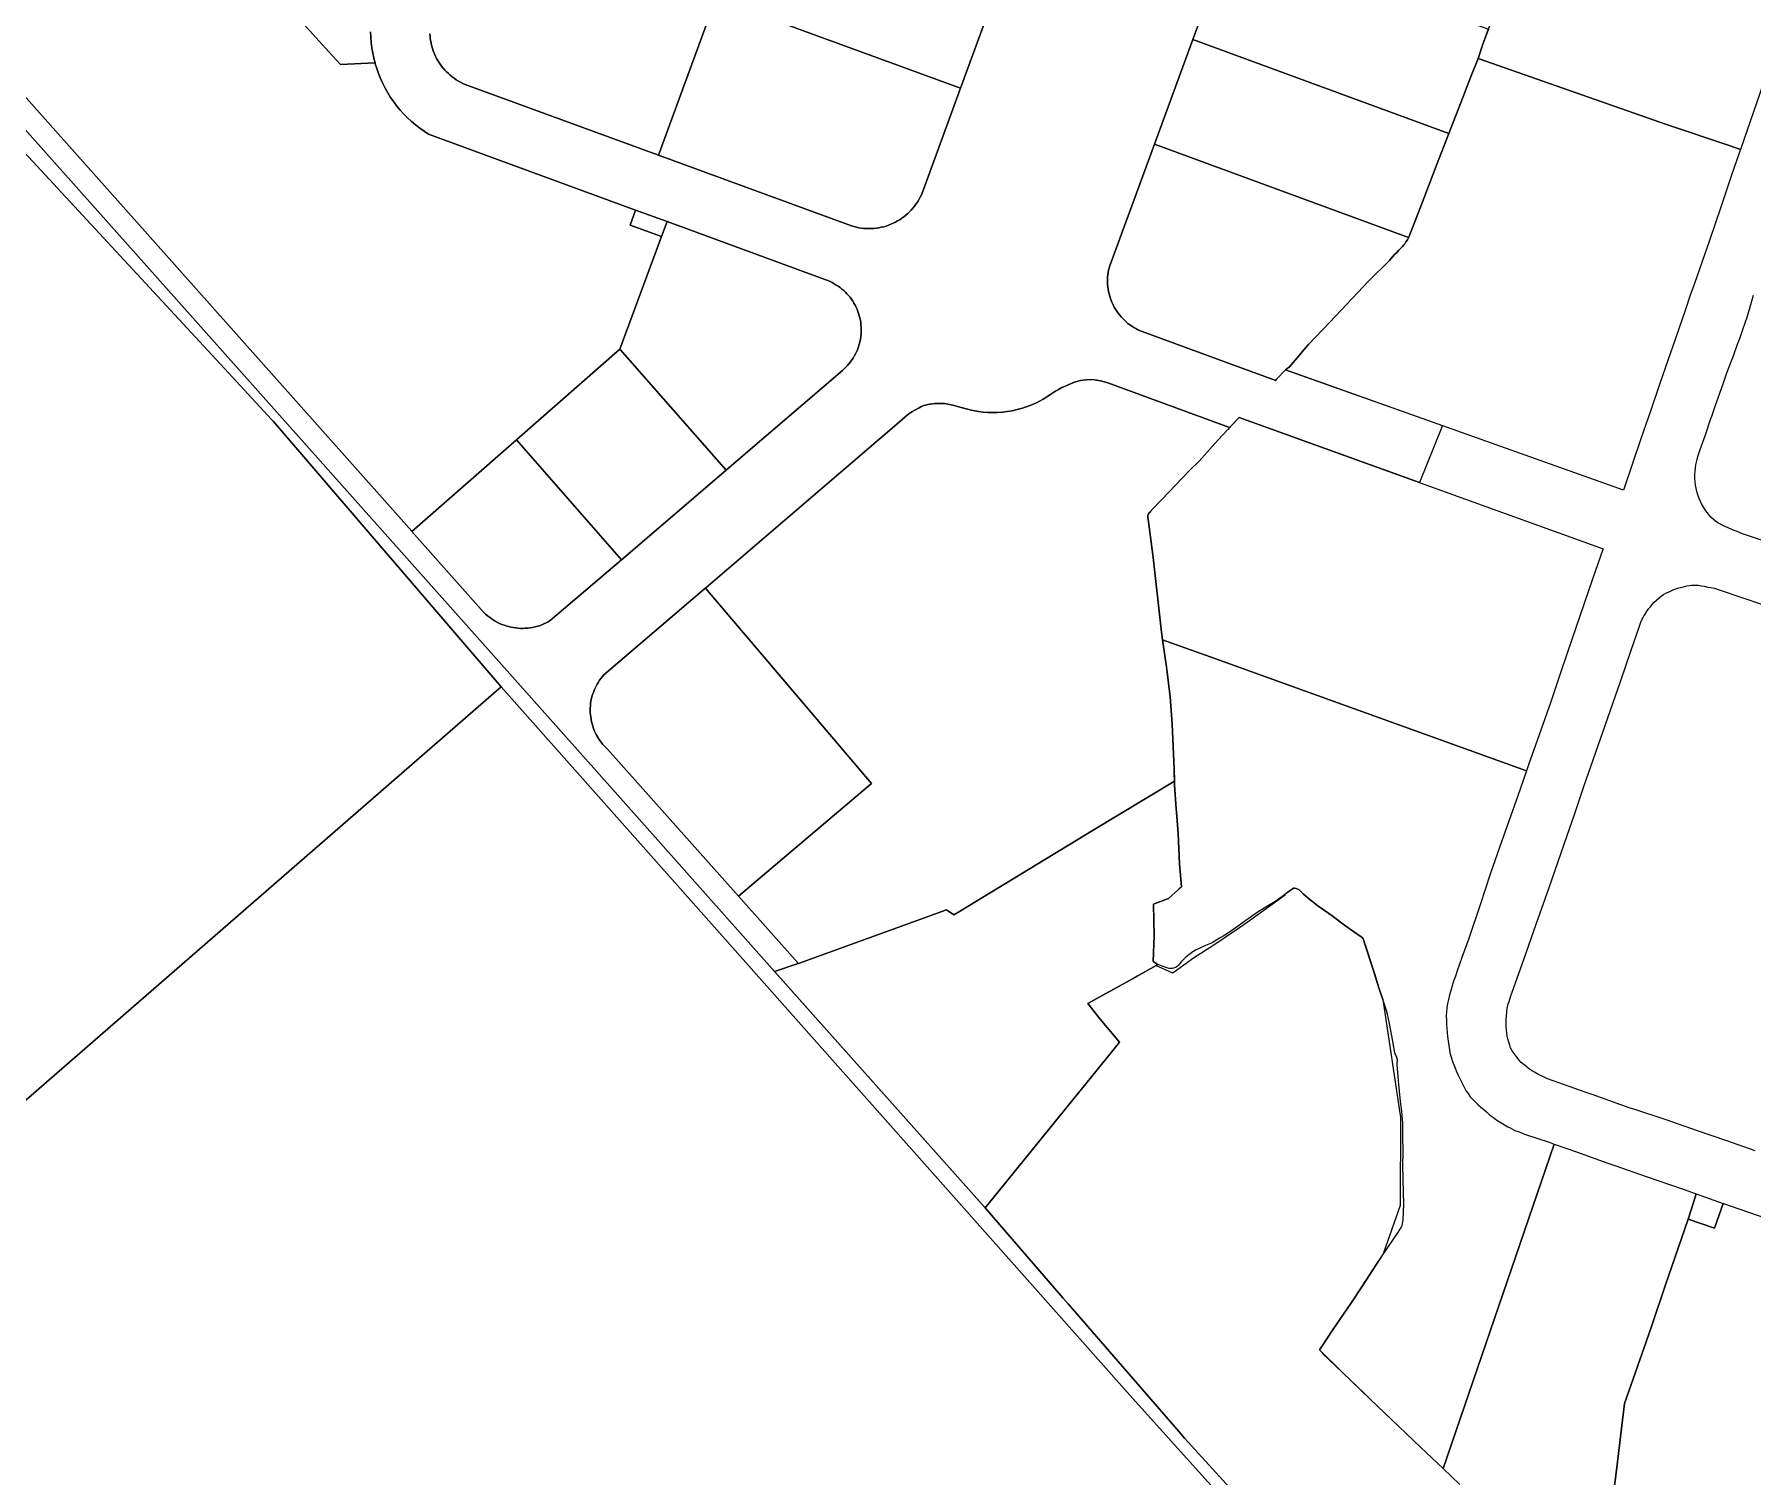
# Model space of a CAD drawing. Header units: metres. Extents: x 3 to 1005126, y 39 to 4383651.
# Drawn here: x 486587.9 to 487050.9, y 4370347.4 to 4370736.2 of the extents above; entities that cross this region are included whole.
import ezdxf

# ---------------------------------------------------------------- set-up
doc = ezdxf.new("R2010")
doc.units = ezdxf.units.M
doc.header["$MEASUREMENT"] = 0
doc.layers.add('TM_Llucmajor', color=7, linetype='Continuous')

msp = doc.modelspace()

# ---------------------------------------------------------------- linework, layer by layer
at = {"layer": 'TM_Llucmajor', "linetype": 'Continuous', "flags": 128}
for points in [[(486594.38, 4370812.09), (486667.29, 4370731.52), (486670.44, 4370728.05), (486679.72, 4370728.56), (486679.8, 4370728.25), (486680.18, 4370726.98), (486680.67, 4370725.63), (486681.21, 4370724.3), (486681.81, 4370722.98), (486682.45, 4370721.7), (486683.17, 4370720.45), (486683.93, 4370719.23), (486684.75, 4370718.05), (486685.62, 4370716.9), (486686.53, 4370715.8), (486687.5, 4370714.73), (486688.51, 4370713.7), (486689.57, 4370712.72), (486690.66, 4370711.79), (486691.8, 4370710.9), (486692.97, 4370710.08), (486694.18, 4370709.3), (486749.95, 4370688.85), (486748.46, 4370684.79), (486756.91, 4370681.69), (486745.73, 4370651.37), (486717.9, 4370626.97), (486717.84, 4370626.91), (486717.82, 4370626.9), (486689.66, 4370602.19), (486689.66, 4370602.19), (486689.6, 4370602.27), (486562.37, 4370745.25)], [(486678.54, 4370736.88), (486678.59, 4370735.44), (486678.7, 4370734), (486678.88, 4370732.58), (486679.11, 4370731.16), (486679.38, 4370729.92), (486679.41, 4370729.75), (486679.72, 4370728.56), (486670.44, 4370728.05), (486667.29, 4370731.52), (486594.38, 4370812.09)], [(486909.18, 4370759.58), (486900.1, 4370734.8), (486889.75, 4370706.59), (486877.85, 4370674.09), (486877.55, 4370673.3), (486877.41, 4370672.91), (486877.35, 4370672.64), (486877.24, 4370672), (486877.16, 4370671.37), (486877.11, 4370670.73), (486877.09, 4370670.09), (486877.09, 4370669.45), (486877.12, 4370668.81), (486877.18, 4370668.17), (486877.27, 4370667.53), (486877.38, 4370666.91), (486877.52, 4370666.28), (486877.69, 4370665.66), (486877.88, 4370665.05), (486878.1, 4370664.45), (486878.35, 4370663.86), (486878.61, 4370663.28), (486878.92, 4370662.71), (486879.24, 4370662.16), (486879.58, 4370661.62), (486879.95, 4370661.09), (486880.34, 4370660.58), (486880.76, 4370660.09), (486881.18, 4370659.62), (486881.64, 4370659.17), (486882.11, 4370658.73), (486882.6, 4370658.32), (486883.11, 4370657.93), (486883.63, 4370657.56), (486884.18, 4370657.21), (486884.73, 4370656.89), (486885.29, 4370656.59), (486886.47, 4370656.08), (486906.69, 4370648.67), (486922.19, 4370643), (486922.31, 4370642.95), (486922.34, 4370642.93), (486922.66, 4370643.26), (486925.07, 4370645.81), (486967.36, 4370630.75), (486961.15, 4370615.41), (486912.58, 4370632.91), (486909.99, 4370630.22), (486877.15, 4370642.26), (486875.25, 4370642.83), (486873.7, 4370643.09), (486872.44, 4370643.15), (486871.42, 4370643.11), (486870.57, 4370643.02), (486869.83, 4370642.87), (486869.15, 4370642.7), (486868.51, 4370642.51), (486867.33, 4370642.09), (486866.27, 4370641.65), (486865.29, 4370641.21), (486864.82, 4370640.98), (486863.93, 4370640.5), (486863.07, 4370640), (486862.65, 4370639.74), (486861.83, 4370639.2), (486861.42, 4370638.94), (486861.02, 4370638.67), (486860.21, 4370638.15), (486859.8, 4370637.9), (486858.97, 4370637.44), (486857.74, 4370636.84), (486857.09, 4370636.56), (486856.41, 4370636.28), (486855.68, 4370635.99), (486854.87, 4370635.69), (486854.17, 4370635.46), (486853.81, 4370635.35), (486852.74, 4370635.05), (486852.38, 4370634.96), (486851.37, 4370634.74), (486850.07, 4370634.55), (486848.77, 4370634.41), (486847.47, 4370634.32), (486846.16, 4370634.3), (486844.85, 4370634.33), (486843.54, 4370634.42), (486842.32, 4370634.55), (486841.86, 4370634.62), (486841.36, 4370634.71), (486840.87, 4370634.81), (486840.39, 4370634.92), (486839.45, 4370635.14), (486838.98, 4370635.26), (486836.71, 4370635.91), (486835.39, 4370636.27), (486834.52, 4370636.47), (486834.09, 4370636.56), (486833.65, 4370636.63), (486833.21, 4370636.69), (486832.3, 4370636.75), (486831.83, 4370636.75), (486831.36, 4370636.73), (486830.6, 4370636.68), (486829.38, 4370636.57), (486829.16, 4370636.54), (486828.72, 4370636.46), (486828.28, 4370636.36), (486828.06, 4370636.3), (486827.63, 4370636.16), (486827.42, 4370636.08), (486826.81, 4370635.82), (486826.32, 4370635.56), (486825.15, 4370634.87), (486824.57, 4370634.56), (486824.08, 4370634.27), (486823.93, 4370634.16), (486823.46, 4370633.85), (486823.02, 4370633.51), (486822.58, 4370633.15), (486822.44, 4370633.03), (486821.73, 4370632.37), (486819.11, 4370630.1), (486814.2, 4370625.9), (486814.18, 4370625.89), (486814.11, 4370625.82), (486768.85, 4370587.06), (486768.73, 4370586.97), (486768.54, 4370586.81), (486768.53, 4370586.79), (486741.41, 4370563.57), (486741, 4370563.1), (486740.61, 4370562.63), (486740.25, 4370562.12), (486739.91, 4370561.61), (486739.59, 4370561.09), (486739.29, 4370560.54), (486738.77, 4370559.41), (486738.55, 4370558.84), (486738.35, 4370558.26), (486738.18, 4370557.66), (486737.91, 4370556.45), (486737.83, 4370555.84), (486737.76, 4370555.23), (486737.72, 4370554.62), (486737.71, 4370553.99), (486737.72, 4370553.38), (486737.76, 4370552.76), (486737.84, 4370552.14), (486737.93, 4370551.53), (486738.06, 4370550.92), (486738.2, 4370550.33), (486738.38, 4370549.73), (486738.58, 4370549.15), (486738.81, 4370548.57), (486739.06, 4370548.01), (486739.33, 4370547.45), (486739.95, 4370546.38), (486740.3, 4370545.87), (486740.67, 4370545.38), (486741.06, 4370544.89), (486741.46, 4370544.43), (486741.9, 4370543.99), (486742.35, 4370543.56), (486777.64, 4370503.9), (486777.65, 4370503.88), (486793.64, 4370485.9), (486793.77, 4370485.76), (486787.41, 4370483.6), (486785.3, 4370485.98), (486740.83, 4370535.95), (486580.26, 4370716.37)], [(486694.5, 4370736.4), (486694.54, 4370735.73), (486694.61, 4370735.05), (486694.72, 4370734.38), (486694.85, 4370733.72), (486695, 4370733.07), (486695.19, 4370732.41), (486695.41, 4370731.78), (486695.65, 4370731.15), (486695.92, 4370730.52), (486696.22, 4370729.91), (486696.89, 4370728.74), (486697.27, 4370728.18), (486697.67, 4370727.64), (486698.09, 4370727.11), (486698.53, 4370726.6), (486699, 4370726.11), (486699.49, 4370725.64), (486700, 4370725.19), (486700.52, 4370724.77), (486701.07, 4370724.37), (486701.63, 4370723.99), (486702.21, 4370723.64), (486702.8, 4370723.31), (486703.4, 4370723.01), (486704.01, 4370722.72), (486756.07, 4370703.64), (486808.12, 4370684.56), (486809.42, 4370684.23), (486810.09, 4370684.1), (486810.75, 4370683.99), (486811.43, 4370683.92), (486812.1, 4370683.87), (486812.78, 4370683.85), (486813.46, 4370683.87), (486814.13, 4370683.91), (486814.81, 4370683.98), (486815.47, 4370684.08), (486816.14, 4370684.21), (486816.79, 4370684.37), (486817.45, 4370684.55), (486818.71, 4370685.02), (486819.33, 4370685.29), (486819.94, 4370685.59), (486820.53, 4370685.92), (486821.12, 4370686.26), (486821.68, 4370686.63), (486822.22, 4370687.03), (486822.75, 4370687.46), (486823.26, 4370687.9), (486823.75, 4370688.37), (486824.22, 4370688.86), (486824.67, 4370689.36), (486825.09, 4370689.89), (486825.49, 4370690.43), (486825.87, 4370691), (486826.22, 4370691.57), (486826.55, 4370692.17), (486826.85, 4370692.77), (486827.14, 4370693.38), (486837.52, 4370721.72), (486847.85, 4370749.88)], [(486562.37, 4370745.25), (486689.6, 4370602.27), (486689.66, 4370602.19), (486709.07, 4370580.39), (486709.53, 4370579.94), (486710.01, 4370579.51), (486710.53, 4370579.11), (486711.05, 4370578.73), (486711.58, 4370578.36), (486712.14, 4370578.03), (486712.71, 4370577.72), (486713.29, 4370577.44), (486713.89, 4370577.17), (486714.48, 4370576.95), (486715.1, 4370576.74), (486715.73, 4370576.56), (486716.35, 4370576.41), (486716.99, 4370576.29), (486717.63, 4370576.2), (486718.28, 4370576.13), (486718.92, 4370576.1), (486719.57, 4370576.08), (486720.22, 4370576.11), (486720.86, 4370576.15), (486721.51, 4370576.23), (486722.14, 4370576.34), (486722.78, 4370576.47), (486724.03, 4370576.82), (486724.64, 4370577.04), (486725.24, 4370577.29), (486725.83, 4370577.56), (486726.4, 4370577.85), (486726.96, 4370578.18), (486746.15, 4370594.61), (486774.35, 4370618.75), (486774.49, 4370618.88), (486805.71, 4370645.62), (486806.18, 4370646.05), (486806.63, 4370646.5), (486807.05, 4370646.97), (486807.85, 4370647.94), (486808.21, 4370648.45), (486808.56, 4370648.97), (486808.87, 4370649.5), (486809.17, 4370650.06), (486809.45, 4370650.61), (486809.69, 4370651.19), (486809.91, 4370651.76), (486810.11, 4370652.36), (486810.28, 4370652.96), (486810.42, 4370653.57), (486810.54, 4370654.18), (486810.63, 4370654.79), (486810.7, 4370655.42), (486810.73, 4370656.03), (486810.74, 4370656.66), (486810.72, 4370657.28), (486810.67, 4370657.91), (486810.6, 4370658.53), (486810.5, 4370659.14), (486810.37, 4370659.76), (486810.22, 4370660.35), (486810.04, 4370660.95), (486809.83, 4370661.54), (486809.6, 4370662.13), (486809.35, 4370662.69), (486809.06, 4370663.25), (486808.76, 4370663.79), (486808.43, 4370664.32), (486808.08, 4370664.83), (486807.71, 4370665.33), (486807.31, 4370665.82), (486806.89, 4370666.28), (486806.46, 4370666.73), (486806.01, 4370667.15), (486805.53, 4370667.56), (486805.04, 4370667.94), (486804.54, 4370668.31), (486804.01, 4370668.65), (486803.46, 4370668.99), (486802.92, 4370669.29), (486802.35, 4370669.58), (486801.77, 4370669.84), (486801.18, 4370670.08), (486758.41, 4370685.75), (486749.95, 4370688.85), (486694.18, 4370709.3), (486692.97, 4370710.08), (486691.8, 4370710.9), (486690.66, 4370711.79), (486689.57, 4370712.72), (486688.51, 4370713.7), (486687.5, 4370714.73), (486686.53, 4370715.8), (486685.62, 4370716.9), (486684.75, 4370718.05), (486683.93, 4370719.23), (486683.17, 4370720.45), (486682.45, 4370721.7), (486681.81, 4370722.98), (486681.21, 4370724.3), (486680.67, 4370725.63), (486680.18, 4370726.98), (486679.8, 4370728.25), (486679.72, 4370728.56), (486679.41, 4370729.75), (486679.38, 4370729.92), (486679.11, 4370731.16), (486678.88, 4370732.58), (486678.7, 4370734), (486678.59, 4370735.44), (486678.54, 4370736.88)], [(486771.55, 4370745.9), (486756.07, 4370703.64), (486756.07, 4370703.64), (486704.01, 4370722.72), (486703.4, 4370723.01), (486702.8, 4370723.31), (486702.21, 4370723.64), (486701.63, 4370723.99), (486701.07, 4370724.37), (486700.52, 4370724.77), (486700, 4370725.19), (486699.49, 4370725.64), (486699, 4370726.11), (486698.53, 4370726.6), (486698.09, 4370727.11), (486697.67, 4370727.64), (486697.27, 4370728.18), (486696.89, 4370728.74), (486696.22, 4370729.91), (486695.92, 4370730.52), (486695.65, 4370731.15), (486695.41, 4370731.78), (486695.19, 4370732.41), (486695, 4370733.07), (486694.85, 4370733.72), (486694.72, 4370734.38), (486694.61, 4370735.05), (486694.54, 4370735.73), (486694.5, 4370736.4)], [(487054.1, 4370599.57), (487048.18, 4370601.61), (487046.77, 4370602.18), (487045.54, 4370602.62), (487044.29, 4370603.2), (487043.11, 4370603.73), (487042.24, 4370604.18), (487041.51, 4370604.59), (487040.91, 4370604.99), (487040.35, 4370605.45), (487039.7, 4370606.11), (487039.06, 4370606.88), (487038.31, 4370607.8), (487037.85, 4370608.52), (487037.28, 4370609.45), (487036.9, 4370610.3), (487036.5, 4370611.14), (487036.17, 4370612.07), (487035.91, 4370613.02), (487035.67, 4370613.87), (487035.5, 4370614.71), (487035.4, 4370615.64), (487035.34, 4370616.48), (487035.35, 4370617.54), (487035.4, 4370618.45), (487035.52, 4370619.24), (487035.65, 4370620.14), (487035.9, 4370621.25), (487036.18, 4370622.47), (487036.79, 4370624.32), (487038.22, 4370628.25), (487039.69, 4370632.63), (487039.92, 4370633.26), (487040.75, 4370635.71), (487042.1, 4370639.5), (487043.04, 4370642.24), (487044.01, 4370644.95), (487044.78, 4370647), (487045.82, 4370649.84), (487046.88, 4370652.67), (487047.57, 4370654.53), (487048.26, 4370656.66), (487049.53, 4370660.22), (487051.18, 4370665.92)], [(487051.58, 4370435.23), (487043.99, 4370437.92), (487036.07, 4370440.69), (487027.59, 4370443.6), (487019.18, 4370446.38), (487017.65, 4370446.89), (487007.69, 4370450.46), (487005.81, 4370451.12), (487000.27, 4370453.07), (486995.69, 4370454.71), (486994.36, 4370455.28), (486993.56, 4370455.67), (486992.85, 4370456.04), (486992.12, 4370456.43), (486991.35, 4370456.89), (486990.76, 4370457.32), (486990.47, 4370457.55), (486990.04, 4370457.89), (486989.35, 4370458.46), (486988.57, 4370459.12), (486987.95, 4370459.82), (486987.44, 4370460.47), (486986.92, 4370461.17), (486986.36, 4370461.9), (486986.17, 4370462.22), (486985.72, 4370463), (486985.47, 4370463.77), (486985.22, 4370464.55), (486984.97, 4370465.42), (486984.78, 4370466.21), (486984.66, 4370466.99), (486984.56, 4370467.85), (486984.53, 4370468.71), (486984.51, 4370469.67), (486984.52, 4370470.71), (486984.56, 4370471.68), (486984.67, 4370472.85), (486984.81, 4370473.71), (486985.06, 4370474.87), (486985.31, 4370475.54), (486985.78, 4370477.01), (486989.24, 4370486.82), (486992.62, 4370496.4), (486996, 4370505.96), (486999.37, 4370515.58), (487003.09, 4370526.46), (487003.84, 4370528.65), (487005.43, 4370533.44), (487011.28, 4370550.17), (487015.25, 4370561.5), (487018.31, 4370570.52), (487020.42, 4370576.71), (487020.83, 4370577.74), (487021.19, 4370578.54), (487021.47, 4370579.06), (487021.74, 4370579.59), (487022.02, 4370580.03), (487022.27, 4370580.43), (487022.53, 4370580.81), (487022.97, 4370581.42), (487023.4, 4370581.91), (487023.88, 4370582.49), (487024.41, 4370583.14), (487025.03, 4370583.74), (487025.7, 4370584.34), (487026.28, 4370584.75), (487026.9, 4370585.2), (487027.57, 4370585.57), (487028.59, 4370586.07), (487029.15, 4370586.34), (487029.9, 4370586.7), (487030.47, 4370586.87), (487031.06, 4370587.05), (487031.9, 4370587.22), (487032.56, 4370587.38), (487033.18, 4370587.53), (487033.87, 4370587.62), (487034.47, 4370587.7), (487035.01, 4370587.73), (487035.34, 4370587.73), (487035.9, 4370587.78), (487036.35, 4370587.7), (487037.08, 4370587.59), (487037.9, 4370587.45), (487038.81, 4370587.23), (487039.66, 4370587.11), (487040.65, 4370586.89), (487041.9, 4370586.51), (487053.57, 4370582.56)], [(486584.26, 4370321.64), (486556.34, 4370351.73), (486555.58, 4370352.55), (486555.58, 4370352.55), (486520.21, 4370392.11), (486713.74, 4370560.38), (486882.39, 4370370.26), (486883.91, 4370368.55), (486954.79, 4370289.74)], [(486958.01, 4370291.84), (486897.85, 4370357.79), (486896.37, 4370359.5), (486866.49, 4370394.01), (486865.07, 4370395.65), (486865.07, 4370395.65), (486844.13, 4370419.88), (486872.75, 4370455.19), (486878.53, 4370462.33), (486880.34, 4370464.56), (486875.12, 4370470.73), (486871.79, 4370474.96), (486877.48, 4370478.13), (486877.99, 4370478.41), (486884.66, 4370482.11), (486885.09, 4370482.35), (486890.22, 4370485.2), (486894.64, 4370483.27), (486895.05, 4370483.53), (486900.27, 4370487.33), (486905.49, 4370490.65), (486912.7, 4370495.49), (486914.77, 4370496.88), (486924.94, 4370504.23), (486925.05, 4370504.51), (486926.02, 4370505.28), (486926.87, 4370505.83), (486927.25, 4370506.04), (486927.45, 4370506.06), (486927.93, 4370505.96), (486928.36, 4370505.79), (486928.78, 4370505.58), (486929.12, 4370505.26), (486929.88, 4370504.44), (486931.74, 4370502.96), (486932.38, 4370502.38), (486933.74, 4370501.35), (486937.61, 4370498.58), (486941.31, 4370495.85), (486945.4, 4370492.98), (486945.69, 4370492.73), (486945.95, 4370492.42), (486946.16, 4370492.04), (486946.38, 4370491.27), (486946.5, 4370490.9), (486948.54, 4370484.69), (486949.03, 4370483.08), (486950.22, 4370479.21), (486951.29, 4370476.09), (486956.05, 4370444.29), (486955.94, 4370420.51), (486951.41, 4370407.48), (486949.53, 4370404.75), (486945.76, 4370398.92), (486942.65, 4370394.14), (486940.09, 4370390.38), (486937.74, 4370386.92), (486934.68, 4370382.26), (486934.26, 4370381.6), (486934.58, 4370381.29), (486935.01, 4370380.86), (486934.92, 4370380.72), (486946.24, 4370369.92), (486947.87, 4370368.35), (486955.56, 4370360.92), (486959.53, 4370357.18), (486961.43, 4370355.4), (486967.51, 4370349.61), (486972.02, 4370345.3)], [(486972.02, 4370345.3), (486967.51, 4370349.61), (486997.46, 4370437.11), (487003.72, 4370434.92), (487011.4, 4370432.1), (487013.76, 4370431.28), (487022.54, 4370428.26), (487032.25, 4370424.92), (487035.7, 4370423.68), (487034.95, 4370421.37), (487033.53, 4370416.88), (487027.49, 4370399.13), (487023.82, 4370388.43), (487022.83, 4370385.54), (487016.38, 4370367.15), (487014.25, 4370349.19), (487011.97, 4370331.75)]]:
    msp.add_lwpolyline(points, dxfattribs=at)
for points in [[(487047.62, 4370705.18), (487044.62, 4370706.26), (487027.72, 4370711.96), (486976.97, 4370729.71), (486978.19, 4370733.54), (486979.78, 4370737.73), (486982.97, 4370745.47), (486985.63, 4370752.05), (486988.43, 4370759.32), (486991.31, 4370766.71), (486991.36, 4370766.87), (486994.7, 4370774.97), (486999.83, 4370788.14), (487001.24, 4370791.81), (487002.55, 4370795.25), (487004.61, 4370800.66), (487006.24, 4370804.54), (487032.32, 4370795.25), (487073.67, 4370780.52), (487069.87, 4370769.46), (487065.57, 4370757), (487060.67, 4370742.95), (487047.62, 4370705.18)], [(486837.52, 4370721.72), (486771.55, 4370745.9), (486781.88, 4370774.06), (486847.85, 4370749.88), (486837.52, 4370721.72)], [(486969.08, 4370709.51), (486900.1, 4370734.8), (486909.18, 4370759.58), (486913.24, 4370758.09), (486914.51, 4370761.54), (486979.74, 4370737.63), (486978.19, 4370733.54), (486976.97, 4370729.71), (486974.91, 4370724.59), (486972.36, 4370718.02), (486969.52, 4370710.66), (486969.08, 4370709.51)], [(486837.52, 4370721.72), (486827.14, 4370693.38), (486826.85, 4370692.77), (486826.55, 4370692.17), (486826.22, 4370691.57), (486825.87, 4370691), (486825.49, 4370690.43), (486825.09, 4370689.89), (486824.67, 4370689.36), (486824.22, 4370688.86), (486823.75, 4370688.37), (486823.26, 4370687.9), (486822.75, 4370687.46), (486822.22, 4370687.03), (486821.68, 4370686.63), (486821.12, 4370686.26), (486820.53, 4370685.92), (486819.94, 4370685.59), (486819.33, 4370685.29), (486818.71, 4370685.02), (486817.45, 4370684.55), (486816.79, 4370684.37), (486816.14, 4370684.21), (486815.47, 4370684.08), (486814.81, 4370683.98), (486814.13, 4370683.91), (486813.46, 4370683.87), (486812.78, 4370683.85), (486812.1, 4370683.87), (486811.43, 4370683.92), (486810.75, 4370683.99), (486810.09, 4370684.1), (486809.42, 4370684.23), (486808.12, 4370684.56), (486756.07, 4370703.64), (486771.55, 4370745.9), (486837.52, 4370721.72)], [(486958.23, 4370681.48), (486889.75, 4370706.59), (486900.1, 4370734.8), (486969.08, 4370709.51), (486965.95, 4370701.38), (486962.86, 4370693.41), (486961.85, 4370690.82), (486961.84, 4370690.79), (486958.26, 4370681.53), (486958.23, 4370681.48)], [(486961.85, 4370690.82), (486962.86, 4370693.41), (486965.95, 4370701.38), (486969.52, 4370710.66), (486972.36, 4370718.02), (486974.91, 4370724.59), (486976.97, 4370729.71), (487027.72, 4370711.96), (487044.62, 4370706.26), (487047.62, 4370705.18), (487047.36, 4370704.45), (487045.24, 4370698.27), (487042.41, 4370689.91), (487039.26, 4370680.67), (487035.85, 4370670.88), (487034.78, 4370667.79), (487034.13, 4370665.91), (487032.81, 4370662.03), (487030.16, 4370654.22), (487026.02, 4370642.34), (487023.43, 4370634.66), (487020.9, 4370627.45), (487016.1, 4370613.39), (486925.07, 4370645.81), (486925.5, 4370646.12), (486925.81, 4370646.31), (486926.13, 4370646.64), (486928.71, 4370649.68), (486929.99, 4370651.21), (486931.26, 4370652.66), (486937.09, 4370658.7), (486944.58, 4370666.66), (486947.42, 4370669.67), (486953.04, 4370675.3), (486954.36, 4370676.77), (486955.02, 4370677.45), (486955.61, 4370678.02), (486955.97, 4370678.42), (486956.31, 4370678.73), (486956.59, 4370679.03), (486956.97, 4370679.45), (486957.22, 4370679.78), (486957.52, 4370680.28), (486957.9, 4370680.84), (486958.26, 4370681.53), (486961.84, 4370690.79), (486961.85, 4370690.82)], [(486423.37, 4370502.78), (486363.4, 4370569.25), (486529.43, 4370713.16), (486574.11, 4370715.5), (486585.16, 4370704.41), (486586.34, 4370703.22), (486639.14, 4370646.15), (486651.81, 4370632.43), (486652.36, 4370631.84), (486713.74, 4370560.38), (486520.21, 4370392.11), (486423.37, 4370502.78)], [(486585.16, 4370704.41), (486574.11, 4370715.5), (486580.26, 4370716.37), (486740.83, 4370535.95), (486785.3, 4370485.98), (486844.13, 4370419.88), (486865.07, 4370395.65), (486866.49, 4370394.01), (486896.37, 4370359.5), (486897.85, 4370357.79), (486958.01, 4370291.84), (486955.08, 4370289.93), (486954.79, 4370289.74), (486883.91, 4370368.55), (486882.39, 4370370.26), (486713.74, 4370560.38), (486652.36, 4370631.84), (486651.81, 4370632.43), (486639.14, 4370646.15), (486586.34, 4370703.22), (486585.16, 4370704.41)], [(486958.23, 4370681.48), (486957.9, 4370680.84), (486957.52, 4370680.28), (486957.22, 4370679.78), (486956.97, 4370679.45), (486956.59, 4370679.03), (486956.31, 4370678.73), (486955.97, 4370678.42), (486955.61, 4370678.02), (486955.02, 4370677.45), (486954.36, 4370676.77), (486953.04, 4370675.3), (486947.42, 4370669.67), (486944.58, 4370666.66), (486937.09, 4370658.7), (486931.26, 4370652.66), (486929.99, 4370651.21), (486928.71, 4370649.68), (486926.13, 4370646.64), (486925.81, 4370646.31), (486925.5, 4370646.12), (486925.07, 4370645.81), (486922.66, 4370643.26), (486922.34, 4370642.93), (486922.31, 4370642.95), (486922.19, 4370643), (486906.69, 4370648.67), (486886.47, 4370656.08), (486885.29, 4370656.59), (486884.73, 4370656.89), (486884.18, 4370657.21), (486883.63, 4370657.56), (486883.11, 4370657.93), (486882.6, 4370658.32), (486882.11, 4370658.73), (486881.64, 4370659.17), (486881.18, 4370659.62), (486880.76, 4370660.09), (486880.34, 4370660.58), (486879.95, 4370661.09), (486879.58, 4370661.62), (486879.24, 4370662.16), (486878.92, 4370662.71), (486878.61, 4370663.28), (486878.35, 4370663.86), (486878.1, 4370664.45), (486877.88, 4370665.05), (486877.69, 4370665.66), (486877.52, 4370666.28), (486877.38, 4370666.91), (486877.27, 4370667.53), (486877.18, 4370668.17), (486877.12, 4370668.81), (486877.09, 4370669.45), (486877.09, 4370670.09), (486877.11, 4370670.73), (486877.16, 4370671.37), (486877.24, 4370672), (486877.35, 4370672.64), (486877.41, 4370672.91), (486877.55, 4370673.3), (486877.85, 4370674.09), (486889.75, 4370706.59), (486958.23, 4370681.48)], [(486774.35, 4370618.75), (486745.78, 4370651.3), (486745.73, 4370651.37), (486756.91, 4370681.69), (486758.41, 4370685.75), (486801.18, 4370670.08), (486801.77, 4370669.84), (486802.35, 4370669.58), (486802.92, 4370669.29), (486803.46, 4370668.99), (486804.01, 4370668.65), (486804.54, 4370668.31), (486805.04, 4370667.94), (486805.53, 4370667.56), (486806.01, 4370667.15), (486806.46, 4370666.73), (486806.89, 4370666.28), (486807.31, 4370665.82), (486807.71, 4370665.33), (486808.08, 4370664.83), (486808.43, 4370664.32), (486808.76, 4370663.79), (486809.06, 4370663.25), (486809.35, 4370662.69), (486809.6, 4370662.13), (486809.83, 4370661.54), (486810.04, 4370660.95), (486810.22, 4370660.35), (486810.37, 4370659.76), (486810.5, 4370659.14), (486810.6, 4370658.53), (486810.67, 4370657.91), (486810.72, 4370657.28), (486810.74, 4370656.66), (486810.73, 4370656.03), (486810.7, 4370655.42), (486810.63, 4370654.79), (486810.54, 4370654.18), (486810.42, 4370653.57), (486810.28, 4370652.96), (486810.11, 4370652.36), (486809.91, 4370651.76), (486809.69, 4370651.19), (486809.45, 4370650.61), (486809.17, 4370650.06), (486808.87, 4370649.5), (486808.56, 4370648.97), (486808.21, 4370648.45), (486807.85, 4370647.94), (486807.05, 4370646.97), (486806.63, 4370646.5), (486806.18, 4370646.05), (486805.71, 4370645.62), (486774.49, 4370618.88), (486774.35, 4370618.75)], [(486756.91, 4370681.69), (486748.46, 4370684.79), (486749.95, 4370688.85), (486758.41, 4370685.75), (486756.91, 4370681.69)], [(486746.15, 4370594.61), (486717.84, 4370626.91), (486717.9, 4370626.97), (486745.73, 4370651.37), (486745.78, 4370651.3), (486774.35, 4370618.75), (486746.15, 4370594.61)], [(486777.65, 4370503.88), (486813.47, 4370534.26), (486768.73, 4370586.97), (486768.85, 4370587.06), (486814.11, 4370625.82), (486814.18, 4370625.89), (486814.2, 4370625.9), (486819.11, 4370630.1), (486821.73, 4370632.37), (486822.44, 4370633.03), (486822.58, 4370633.15), (486823.02, 4370633.51), (486823.46, 4370633.85), (486823.93, 4370634.16), (486824.08, 4370634.27), (486824.57, 4370634.56), (486825.15, 4370634.87), (486826.32, 4370635.56), (486826.81, 4370635.82), (486827.42, 4370636.08), (486827.63, 4370636.16), (486828.06, 4370636.3), (486828.28, 4370636.36), (486828.72, 4370636.46), (486829.16, 4370636.54), (486829.38, 4370636.57), (486830.6, 4370636.68), (486831.36, 4370636.73), (486831.83, 4370636.75), (486832.3, 4370636.75), (486833.21, 4370636.69), (486833.65, 4370636.63), (486834.09, 4370636.56), (486834.52, 4370636.47), (486835.39, 4370636.27), (486836.71, 4370635.91), (486838.98, 4370635.26), (486839.45, 4370635.14), (486840.39, 4370634.92), (486840.87, 4370634.81), (486841.36, 4370634.71), (486841.86, 4370634.62), (486842.32, 4370634.55), (486843.54, 4370634.42), (486844.85, 4370634.33), (486846.16, 4370634.3), (486847.47, 4370634.32), (486848.77, 4370634.41), (486850.07, 4370634.55), (486851.37, 4370634.74), (486852.38, 4370634.96), (486852.74, 4370635.05), (486853.81, 4370635.35), (486854.17, 4370635.46), (486854.87, 4370635.69), (486855.68, 4370635.99), (486856.41, 4370636.28), (486857.09, 4370636.56), (486857.74, 4370636.84), (486858.97, 4370637.44), (486859.8, 4370637.9), (486860.21, 4370638.15), (486861.02, 4370638.67), (486861.42, 4370638.94), (486861.83, 4370639.2), (486862.65, 4370639.74), (486863.07, 4370640), (486863.93, 4370640.5), (486864.82, 4370640.98), (486865.29, 4370641.21), (486866.27, 4370641.65), (486867.33, 4370642.09), (486868.51, 4370642.51), (486869.15, 4370642.7), (486869.83, 4370642.87), (486870.57, 4370643.02), (486871.42, 4370643.11), (486872.44, 4370643.15), (486873.7, 4370643.09), (486875.25, 4370642.83), (486877.15, 4370642.26), (486909.99, 4370630.22), (486909.49, 4370629.7), (486908.09, 4370628.18), (486906.04, 4370625.9), (486901.78, 4370621.17), (486899.28, 4370618.74), (486891.66, 4370610.75), (486888.85, 4370607.85), (486888.65, 4370607.55), (486888.36, 4370607.25), (486888.15, 4370606.95), (486888, 4370606.62), (486887.95, 4370606.29), (486887.95, 4370605.96), (486888.01, 4370605.49), (486889.36, 4370595.18), (486891.66, 4370575.04), (486891.94, 4370573.03), (486892.99, 4370565.69), (486893.97, 4370557.65), (486894.52, 4370550.29), (486895.06, 4370538.28), (486895.12, 4370534.91), (486873.25, 4370521.66), (486836.74, 4370499.54), (486835.71, 4370498.92), (486833.75, 4370500.19), (486793.83, 4370485.77), (486793.77, 4370485.76), (486793.64, 4370485.9), (486777.65, 4370503.88)], [(486891.94, 4370573.03), (486891.66, 4370575.04), (486889.36, 4370595.18), (486888.01, 4370605.49), (486887.95, 4370605.96), (486887.95, 4370606.29), (486888, 4370606.62), (486888.15, 4370606.95), (486888.36, 4370607.25), (486888.65, 4370607.55), (486888.85, 4370607.85), (486891.66, 4370610.75), (486899.28, 4370618.74), (486901.78, 4370621.17), (486906.04, 4370625.9), (486908.09, 4370628.18), (486909.49, 4370629.7), (486912.58, 4370632.91), (487010.63, 4370597.57), (487010.56, 4370597.37), (487007.82, 4370589.37), (487005.52, 4370582.78), (487002.22, 4370573.14), (486999.31, 4370564.67), (486996.44, 4370556.07), (486993.95, 4370548.97), (486991.4, 4370541.83), (486990.63, 4370539.62), (486989.97, 4370537.7), (486906.04, 4370567.95), (486891.94, 4370573.03)], [(486746.15, 4370594.61), (486726.96, 4370578.18), (486726.4, 4370577.85), (486725.83, 4370577.56), (486725.24, 4370577.29), (486724.64, 4370577.04), (486724.03, 4370576.82), (486722.78, 4370576.47), (486722.14, 4370576.34), (486721.51, 4370576.23), (486720.86, 4370576.15), (486720.22, 4370576.11), (486719.57, 4370576.08), (486718.92, 4370576.1), (486718.28, 4370576.13), (486717.63, 4370576.2), (486716.99, 4370576.29), (486716.35, 4370576.41), (486715.73, 4370576.56), (486715.1, 4370576.74), (486714.48, 4370576.95), (486713.89, 4370577.17), (486713.29, 4370577.44), (486712.71, 4370577.72), (486712.14, 4370578.03), (486711.58, 4370578.36), (486711.05, 4370578.73), (486710.53, 4370579.11), (486710.01, 4370579.51), (486709.53, 4370579.94), (486709.07, 4370580.39), (486689.66, 4370602.19), (486717.82, 4370626.9), (486717.84, 4370626.91), (486746.15, 4370594.61)], [(486777.65, 4370503.88), (486777.64, 4370503.9), (486742.35, 4370543.56), (486741.9, 4370543.99), (486741.46, 4370544.43), (486741.06, 4370544.89), (486740.67, 4370545.38), (486740.3, 4370545.87), (486739.95, 4370546.38), (486739.33, 4370547.45), (486739.06, 4370548.01), (486738.81, 4370548.57), (486738.58, 4370549.15), (486738.38, 4370549.73), (486738.2, 4370550.33), (486738.06, 4370550.92), (486737.93, 4370551.53), (486737.84, 4370552.14), (486737.76, 4370552.76), (486737.72, 4370553.38), (486737.71, 4370553.99), (486737.72, 4370554.62), (486737.76, 4370555.23), (486737.83, 4370555.84), (486737.91, 4370556.45), (486738.18, 4370557.66), (486738.35, 4370558.26), (486738.55, 4370558.84), (486738.77, 4370559.41), (486739.29, 4370560.54), (486739.59, 4370561.09), (486739.91, 4370561.61), (486740.25, 4370562.12), (486740.61, 4370562.63), (486741, 4370563.1), (486741.41, 4370563.57), (486768.53, 4370586.79), (486768.54, 4370586.81), (486768.73, 4370586.97), (486813.47, 4370534.26), (486777.65, 4370503.88)], [(486906.04, 4370491.81), (486905.25, 4370491.29), (486903.53, 4370490.65), (486901.99, 4370489.94), (486900.97, 4370489.42), (486900.08, 4370488.9), (486899.36, 4370488.4), (486898.67, 4370487.87), (486898.02, 4370487.3), (486897.47, 4370486.79), (486897.03, 4370486.3), (486896.51, 4370485.68), (486896.22, 4370485.32), (486895.83, 4370484.96), (486895.44, 4370484.68), (486895.19, 4370484.58), (486894.5, 4370484.46), (486893.74, 4370484.44), (486893.08, 4370484.58), (486890.68, 4370485.52), (486889.37, 4370486.28), (486889.69, 4370493.19), (486889.54, 4370497.55), (486889.5, 4370501.74), (486893.57, 4370503.31), (486896.99, 4370506.42), (486896.52, 4370512.6), (486896.11, 4370520.77), (486895.5, 4370528.74), (486895.16, 4370533.83), (486895.06, 4370538.28), (486894.52, 4370550.29), (486893.97, 4370557.65), (486892.99, 4370565.69), (486891.94, 4370573.03), (486906.04, 4370567.95), (486989.97, 4370537.7), (486987.65, 4370530.93), (486982.85, 4370517.31), (486980.24, 4370509.81), (486977.5, 4370501.58), (486974.41, 4370492.51), (486972.58, 4370487.35), (486971.33, 4370483.78), (486970.83, 4370482.35), (486970.35, 4370481.01), (486969.94, 4370479.72), (486969.59, 4370478.52), (486969.27, 4370477.28), (486968.99, 4370476.03), (486968.74, 4370474.94), (486968.56, 4370473.83), (486968.4, 4370472.73), (486968.36, 4370471.62), (486968.4, 4370470.35), (486968.42, 4370469.29), (486968.49, 4370468.24), (486968.6, 4370467.19), (486968.74, 4370466.08), (486968.9, 4370464.85), (486969.02, 4370463.67), (486969.22, 4370462.53), (486969.35, 4370461.71), (486969.7, 4370460.53), (486970.01, 4370459.33), (486970.7, 4370457.85), (486971.03, 4370456.85), (486971.45, 4370455.83), (486971.93, 4370454.92), (486972.9, 4370452.97), (486973.29, 4370452.26), (486973.74, 4370451.39), (486974.24, 4370450.71), (486974.81, 4370449.83), (486975.68, 4370448.97), (486976.24, 4370448.38), (486976.94, 4370447.71), (486977.72, 4370447), (486978.47, 4370446.37), (486979.19, 4370445.74), (486980.06, 4370445.01), (486981.06, 4370444.22), (486982.02, 4370443.53), (486982.86, 4370442.97), (486983.65, 4370442.51), (486984.95, 4370441.78), (486985.62, 4370441.44), (486986.22, 4370441.13), (486986.88, 4370440.79), (486987.99, 4370440.35), (486989.47, 4370439.77), (486996.06, 4370437.6), (486997.46, 4370437.11), (486967.51, 4370349.61), (486961.43, 4370355.4), (486959.53, 4370357.18), (486955.56, 4370360.92), (486947.87, 4370368.35), (486940.35, 4370375.6), (486934.26, 4370381.6), (486934.68, 4370382.26), (486937.74, 4370386.92), (486942.65, 4370394.14), (486945.76, 4370398.92), (486949.53, 4370404.75), (486955.35, 4370413.19), (486956.22, 4370414.58), (486956.47, 4370415.17), (486956.62, 4370415.63), (486956.7, 4370416.13), (486956.75, 4370416.8), (486956.91, 4370420.89), (486956.75, 4370427.47), (486956.69, 4370431.53), (486956.72, 4370434.63), (486956.68, 4370439.38), (486956.68, 4370442.71), (486956.4, 4370445.93), (486956.07, 4370448.56), (486955.53, 4370454.1), (486955.22, 4370457.42), (486955.13, 4370458.37), (486955.1, 4370459.06), (486955.24, 4370459.5), (486955.27, 4370459.78), (486955.08, 4370460.39), (486954.61, 4370461.43), (486954.53, 4370461.72), (486953.68, 4370466.23), (486953.09, 4370469.58), (486952.52, 4370472.15), (486952.26, 4370473.09), (486951.57, 4370475.28), (486950.22, 4370479.21), (486948.54, 4370484.69), (486946.38, 4370491.27), (486946.16, 4370492.04), (486945.95, 4370492.42), (486945.69, 4370492.73), (486945.4, 4370492.98), (486941.31, 4370495.85), (486937.61, 4370498.58), (486933.74, 4370501.35), (486932.38, 4370502.38), (486931.74, 4370502.96), (486929.88, 4370504.44), (486929.12, 4370505.26), (486928.78, 4370505.58), (486928.36, 4370505.79), (486927.93, 4370505.96), (486927.45, 4370506.06), (486927.25, 4370506.04), (486926.87, 4370505.83), (486926.03, 4370505.29), (486924.47, 4370504.04), (486923.1, 4370503.01), (486922.25, 4370502.48), (486917.99, 4370499.85), (486915.02, 4370497.81), (486912.41, 4370495.92), (486910.58, 4370494.64), (486909.17, 4370493.69), (486908.22, 4370493.13), (486907.26, 4370492.6), (486906.09, 4370491.84), (486906.04, 4370491.81)], [(486890.16, 4370485.82), (486890.68, 4370485.52), (486890.76, 4370485.48), (486890.22, 4370485.2), (486885.09, 4370482.35), (486884.66, 4370482.11), (486877.99, 4370478.41), (486877.48, 4370478.13), (486871.79, 4370474.96), (486875.12, 4370470.73), (486880.34, 4370464.56), (486878.53, 4370462.33), (486872.75, 4370455.19), (486844.13, 4370419.88), (486787.41, 4370483.6), (486793.77, 4370485.76), (486793.83, 4370485.77), (486833.75, 4370500.19), (486835.71, 4370498.92), (486836.74, 4370499.54), (486873.25, 4370521.66), (486895.12, 4370534.91), (486895.14, 4370534.75), (486895.16, 4370533.83), (486895.23, 4370532.71), (486895.5, 4370528.74), (486895.84, 4370524.28), (486896.11, 4370520.77), (486896.52, 4370512.6), (486896.99, 4370506.42), (486896.27, 4370505.77), (486895.33, 4370504.91), (486893.57, 4370503.31), (486892.5, 4370502.9), (486889.5, 4370501.74), (486889.5, 4370501.68), (486889.5, 4370501.35), (486889.54, 4370497.55), (486889.69, 4370493.19), (486889.6, 4370491.19), (486889.37, 4370486.28), (486890.16, 4370485.82)], [(487010.7, 4370320.42), (487010.66, 4370320.96), (487011.86, 4370330.8), (487011.97, 4370331.75), (487014.25, 4370349.19), (487016.38, 4370367.15), (487022.83, 4370385.54), (487023.82, 4370388.43), (487027.49, 4370399.13), (487033.53, 4370416.88), (487040.66, 4370414.46), (487042.94, 4370421.1), (487043.04, 4370421.06), (487087.61, 4370405.65), (487093.52, 4370403.87), (487070.72, 4370337.67), (487070.62, 4370337.31), (487066.37, 4370324.72), (487010.7, 4370320.42)], [(487042.94, 4370421.1), (487040.66, 4370414.46), (487033.53, 4370416.88), (487034.95, 4370421.37), (487035.7, 4370423.68), (487042.94, 4370421.1)]]:
    msp.add_lwpolyline(points, close=True, dxfattribs=at)

doc.saveas('drawing.dxf')
